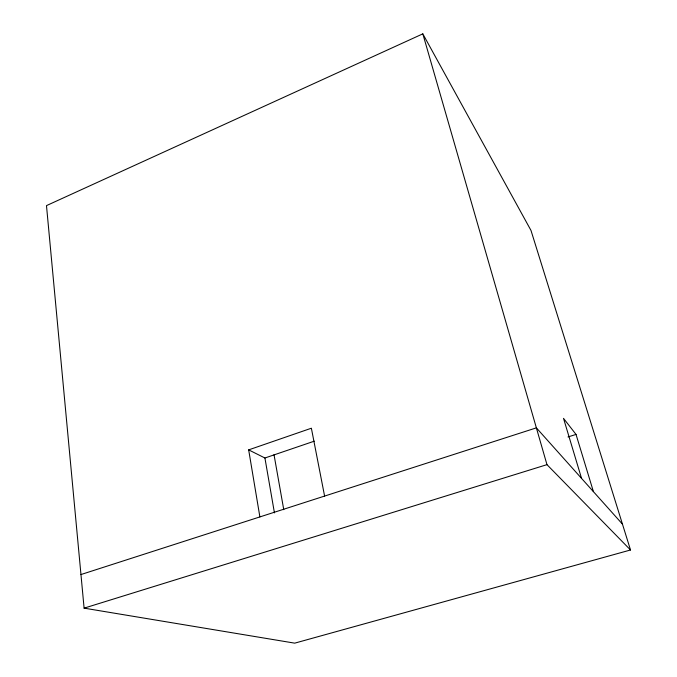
<?xml version="1.0" encoding="UTF-8"?>
<svg xmlns="http://www.w3.org/2000/svg" width="677" height="677" viewBox="0 0 677 677"><rect width="100%" height="100%" fill="white"/><g stroke="black" fill="none" stroke-linecap="round" stroke-linejoin="round"><path stroke-width="1.02" d="M422.82 33.85L46.485 205.613L84.1 608.149L294.723 643.15L630.515 549.986L530.988 230.442L422.82 33.85L546.974 464.65L630.515 549.986M259.883 516.915L248.671 449.875L311.378 428.219L324.596 496.072M248.671 449.875L264.919 457.999L314.246 441.184M80.961 574.545L536.37 427.864L622.468 524.133M568.003 436.961L576.025 434.422L593.416 491.646M84.1 608.149L546.974 464.65M576.025 434.422L563.509 418.352L581.551 478.385M274.016 454.673L283.765 509.679M264.919 457.999L274.439 512.895"/></g></svg>
